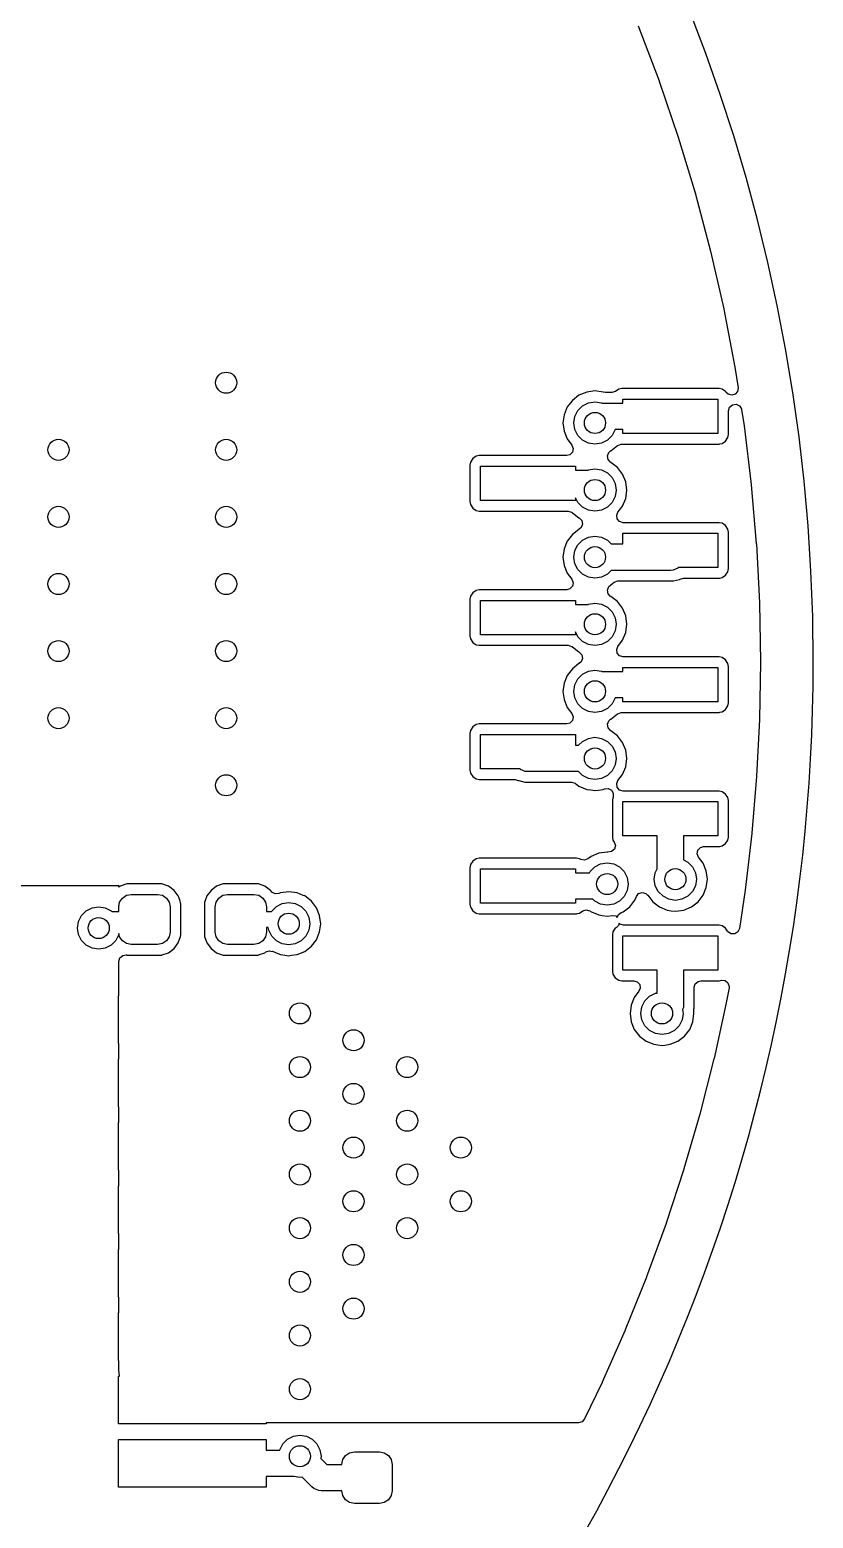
# Model space of a CAD drawing. Extents: x 116 to 183, y -128 to -37.6.
# Drawn here: x 168.11 to 182.95, y -87.28 to -59.11 of the extents above; entities that cross this region are included whole.
import ezdxf

# ---------------------------------------------------------------- set-up
doc = ezdxf.new("R2010")
doc.units = 0
doc.layers.add('BLACK', color=7, linetype='CONTINUOUS')

msp = doc.modelspace()

# ---------------------------------------------------------------- linework, layer by layer
at = {"layer": 'BLACK', "linetype": 'CONTINUOUS'}
for p, q in [((179.635373, -59.029022), (180.031692, -60.074028)), ((180.031692, -60.074028), (180.033141, -60.078056)), ((180.033141, -60.078056), (180.393167, -61.136159)), ((180.393167, -61.136159), (180.394475, -61.140235)), ((180.394475, -61.140235), (180.717743, -62.210058)), ((180.717743, -62.210058), (180.718911, -62.214176)), ((180.718911, -62.214176), (181.00508, -63.294597)), ((181.00508, -63.294597), (181.006104, -63.298753)), ((181.006104, -63.298753), (181.254802, -64.388374)), ((181.254802, -64.388374), (181.255682, -64.392563)), ((181.255682, -64.392563), (181.466619, -65.490093)), ((181.466619, -65.490093), (181.467355, -65.494311)), ((181.467355, -65.494311), (181.527909, -65.880952)), ((179.267769, -65.907132), (179.20421, -65.949602)), ((179.26777, -65.907131), (179.267769, -65.907132)), ((179.326247, -65.8955), (179.26777, -65.907131)), ((179.326252, -65.8955), (179.326247, -65.8955)), ((181.165748, -65.8955), (179.326252, -65.8955)), ((181.165752, -65.8955), (181.165748, -65.8955)), ((181.224229, -65.907131), (181.165752, -65.8955)), ((181.22423, -65.907132), (181.224229, -65.907131)), ((181.28779, -65.949602), (181.22423, -65.907132)), ((181.527909, -65.880952), (181.518834, -65.950229)), ((178.387718, -66.119718), (178.291463, -66.24516)), ((178.51316, -66.023463), (178.387718, -66.119718)), ((178.659237, -65.962956), (178.51316, -66.023463)), ((178.580886, -66.224393), (178.692393, -66.167577)), ((178.659239, -65.962955), (178.659237, -65.962956)), ((178.815999, -65.942318), (178.659239, -65.962955)), ((178.692393, -66.167577), (178.816, -66.148)), ((178.816001, -65.942318), (178.815999, -65.942318)), ((178.816, -66.148), (178.939607, -66.167577)), ((178.97276, -65.962955), (178.816001, -65.942318)), ((178.939607, -66.167577), (178.946325, -66.171)), ((178.946325, -66.171), (179.346, -66.171)), ((178.980613, -65.96506), (178.97276, -65.962955)), ((178.981001, -65.963609), (178.980613, -65.96506)), ((179.015639, -65.9705), (178.981001, -65.963609)), ((179.135319, -65.9705), (179.015639, -65.9705)), ((179.137533, -65.97048), (179.135319, -65.9705)), ((179.20421, -65.949602), (179.137533, -65.97048)), ((179.346, -66.171), (179.346, -66.096)), ((179.346, -66.096), (181.146, -66.096)), ((181.146, -66.096), (181.146, -66.746)), ((181.290552, -65.951448), (181.28779, -65.949602)), ((181.298678, -65.963609), (181.290552, -65.951448)), ((181.3023, -65.96903), (181.298678, -65.963609)), ((181.339677, -66.005287), (181.3023, -65.96903)), ((181.406959, -66.024128), (181.339677, -66.005287)), ((181.366185, -66.248753), (181.418989, -66.202998)), ((181.473746, -66.003604), (181.406959, -66.024128)), ((181.418989, -66.202998), (181.488147, -66.193054)), ((181.518834, -65.950229), (181.473746, -66.003604)), ((181.488147, -66.193054), (181.551703, -66.222079)), ((178.230955, -66.391239), (178.210318, -66.547998)), ((178.230956, -66.391237), (178.230955, -66.391239)), ((178.291463, -66.24516), (178.230956, -66.391237)), ((178.416, -66.548), (178.435577, -66.424393)), ((178.435577, -66.424393), (178.492393, -66.312886)), ((178.492393, -66.312886), (178.580886, -66.224393)), ((181.3465, -66.315792), (181.366185, -66.248753)), ((181.3465, -66.76575), (181.3465, -66.315792)), ((181.551703, -66.222079), (181.589477, -66.280857)), ((181.589477, -66.280857), (181.593007, -66.296606)), ((181.593007, -66.296606), (181.64029, -66.598515)), ((178.210318, -66.547998), (178.210318, -66.548001)), ((178.210318, -66.548001), (178.230955, -66.70476)), ((178.230955, -66.70476), (178.230956, -66.704762)), ((178.230956, -66.704762), (178.291464, -66.850842)), ((178.435577, -66.671607), (178.416, -66.548)), ((178.492393, -66.783114), (178.435577, -66.671607)), ((179.196423, -66.671607), (179.139607, -66.783114)), ((179.196519, -66.671), (179.196423, -66.671607)), ((179.346, -66.671), (179.196519, -66.671)), ((179.346, -66.746), (179.346, -66.671)), ((181.146, -66.746), (179.346, -66.746)), ((181.334868, -66.824229), (181.346499, -66.765752)), ((181.346499, -66.765752), (181.3465, -66.76575)), ((181.64029, -66.598515), (181.640879, -66.602755)), ((181.640879, -66.602755), (181.775597, -67.712262)), ((178.291464, -66.850842), (178.379839, -66.966014)), ((178.379839, -66.966014), (178.405033, -67.031183)), ((178.405033, -67.031183), (178.390995, -67.099628)), ((178.580886, -66.871607), (178.492393, -66.783114)), ((178.692393, -66.928423), (178.580886, -66.871607)), ((178.816, -66.948), (178.692393, -66.928423)), ((178.939607, -66.928423), (178.816, -66.948)), ((179.051114, -66.871607), (178.939607, -66.928423)), ((179.139607, -66.783114), (179.051114, -66.871607)), ((179.118841, -67.072536), (179.244282, -66.976282)), ((179.244281, -66.976282), (179.249701, -66.972124)), ((179.244282, -66.976282), (179.244281, -66.976282)), ((179.249701, -66.972124), (179.31487, -66.94693)), ((179.31487, -66.94693), (179.325187, -66.9465)), ((179.325187, -66.9465), (181.16575, -66.9465)), ((181.16575, -66.9465), (181.165751, -66.946499)), ((181.165751, -66.946499), (181.180568, -66.943552)), ((181.180568, -66.943552), (181.224229, -66.934868)), ((181.224229, -66.934868), (181.224229, -66.934867)), ((181.224229, -66.934867), (181.224231, -66.934867)), ((181.224231, -66.934867), (181.290552, -66.890552)), ((181.290552, -66.890552), (181.334867, -66.824231)), ((181.334867, -66.824231), (181.334867, -66.824229)), ((181.334867, -66.824229), (181.334868, -66.824229)), ((176.457131, -67.28777), (176.4455, -67.346247)), ((176.457132, -67.287769), (176.457131, -67.28777)), ((176.501447, -67.221447), (176.457132, -67.287769)), ((176.567769, -67.177132), (176.501447, -67.221447)), ((176.56777, -67.177131), (176.567769, -67.177132)), ((176.626247, -67.1655), (176.56777, -67.177131)), ((178.281463, -67.1655), (176.626247, -67.1655)), ((178.342181, -67.149617), (178.281463, -67.1655)), ((178.390995, -67.099628), (178.342181, -67.149617)), ((179.052072, -67.171218), (179.078037, -67.106352)), ((179.065298, -67.239825), (179.052072, -67.171218)), ((179.113515, -67.29039), (179.065298, -67.239825)), ((179.078037, -67.106352), (179.113515, -67.07561)), ((179.113515, -67.07561), (179.118834, -67.072538)), ((179.118834, -67.293461), (179.113515, -67.29039)), ((179.118834, -67.072538), (179.118841, -67.072536)), ((179.118841, -67.293464), (179.118834, -67.293461)), ((179.244282, -67.389718), (179.118841, -67.293464)), ((176.4455, -67.346247), (176.4455, -68.035752)), ((176.646, -68.016), (176.646, -67.366)), ((176.646, -67.366), (178.446, -67.366)), ((178.446, -67.366), (178.446, -67.441)), ((178.446, -67.441), (178.685675, -67.441)), ((178.685675, -67.441), (178.692393, -67.437577)), ((178.692393, -67.437577), (178.816, -67.418)), ((178.816, -67.418), (178.939607, -67.437577)), ((178.939607, -67.437577), (179.051114, -67.494393)), ((179.051114, -67.494393), (179.139607, -67.582886)), ((179.139607, -67.582886), (179.196423, -67.694393)), ((179.340536, -67.515159), (179.244282, -67.389718)), ((179.401044, -67.661238), (179.340536, -67.515159)), ((179.196423, -67.694393), (179.216, -67.818)), ((179.216, -67.818), (179.196423, -67.941607)), ((179.421682, -67.818), (179.401044, -67.661238)), ((179.401044, -67.974762), (179.421682, -67.818)), ((181.775597, -67.712262), (181.776039, -67.716519)), ((181.776039, -67.716519), (181.872378, -68.829966)), ((176.4455, -68.035752), (176.457131, -68.094229)), ((176.457131, -68.094229), (176.457132, -68.09423)), ((176.457132, -68.09423), (176.501447, -68.160552)), ((176.501447, -68.160552), (176.567769, -68.204867)), ((178.446, -68.016), (176.646, -68.016)), ((178.492393, -68.053114), (178.446, -67.962063)), ((178.446, -67.962063), (178.446, -68.016)), ((178.580886, -68.141607), (178.492393, -68.053114)), ((178.692393, -68.198423), (178.580886, -68.141607)), ((179.051114, -68.141607), (178.939607, -68.198423)), ((179.139607, -68.053114), (179.051114, -68.141607)), ((179.196423, -67.941607), (179.139607, -68.053114)), ((179.280204, -68.199466), (179.340536, -68.120841)), ((179.340536, -68.120841), (179.401044, -67.974762)), ((176.567769, -68.204867), (176.56777, -68.204868)), ((176.56777, -68.204868), (176.626247, -68.216499)), ((176.626247, -68.216499), (176.62625, -68.2165)), ((176.62625, -68.2165), (176.626252, -68.2165)), ((176.626252, -68.2165), (178.306814, -68.2165)), ((178.306814, -68.2165), (178.373853, -68.236185)), ((178.373853, -68.236185), (178.382301, -68.242124)), ((178.382301, -68.242124), (178.387715, -68.246278)), ((178.387715, -68.246278), (178.387718, -68.246282)), ((178.387718, -68.246282), (178.513159, -68.342536)), ((178.513159, -68.342536), (178.513166, -68.342541)), ((178.513166, -68.342541), (178.518487, -68.345613)), ((178.518487, -68.345613), (178.566703, -68.396179)), ((178.566703, -68.396179), (178.579927, -68.464786)), ((178.816, -68.218), (178.692393, -68.198423)), ((178.939607, -68.198423), (178.816, -68.218)), ((179.227799, -68.293853), (179.252161, -68.236014)), ((179.237743, -68.363011), (179.227799, -68.293853)), ((179.283498, -68.415815), (179.237743, -68.363011)), ((179.252161, -68.236014), (179.280204, -68.199466)), ((179.350537, -68.4355), (179.283498, -68.415815)), ((181.165748, -68.4355), (179.350537, -68.4355)), ((181.165752, -68.4355), (181.165748, -68.4355)), ((181.224229, -68.447131), (181.165752, -68.4355)), ((181.22423, -68.447132), (181.224229, -68.447131)), ((181.290552, -68.491447), (181.22423, -68.447132)), ((178.387718, -68.659718), (178.291463, -68.78516)), ((178.513166, -68.563458), (178.387718, -68.659718)), ((178.518487, -68.560387), (178.513166, -68.563458)), ((178.553959, -68.529651), (178.518487, -68.560387)), ((178.579927, -68.464786), (178.553959, -68.529651)), ((178.580886, -68.764393), (178.692393, -68.707577)), ((178.692393, -68.707577), (178.816, -68.688)), ((178.816, -68.688), (178.939607, -68.707577)), ((178.939607, -68.707577), (179.051114, -68.764393)), ((179.346, -68.838), (179.346, -68.636)), ((179.346, -68.636), (181.146, -68.636)), ((181.146, -68.636), (181.146, -69.286)), ((181.334867, -68.557769), (181.290552, -68.491447)), ((181.334868, -68.55777), (181.334867, -68.557769)), ((181.346499, -68.616247), (181.334868, -68.55777)), ((181.3465, -68.616249), (181.346499, -68.616247)), ((181.3465, -69.30575), (181.3465, -68.616249)), ((178.230955, -68.931239), (178.210318, -69.087998)), ((178.230956, -68.931237), (178.230955, -68.931239)), ((178.291463, -68.78516), (178.230956, -68.931237)), ((178.416, -69.088), (178.435577, -68.964393)), ((178.435577, -68.964393), (178.492393, -68.852886)), ((178.492393, -68.852886), (178.580886, -68.764393)), ((179.051114, -68.764393), (179.124721, -68.838)), ((179.124721, -68.838), (179.346, -68.838)), ((181.872378, -68.829966), (181.872674, -68.834237)), ((181.872674, -68.834237), (181.930525, -69.950393)), ((178.210318, -69.087998), (178.210318, -69.088001)), ((178.210318, -69.088001), (178.230955, -69.24476)), ((178.230955, -69.24476), (178.230956, -69.244762)), ((178.230956, -69.244762), (178.291464, -69.390842)), ((178.435577, -69.211607), (178.416, -69.088)), ((178.492393, -69.323114), (178.435577, -69.211607)), ((180.384893, -69.295867), (180.294773, -69.333196)), ((180.39476, -69.286), (180.384893, -69.295867)), ((181.146, -69.286), (180.39476, -69.286)), ((181.334868, -69.364229), (181.346499, -69.305752)), ((181.346499, -69.305752), (181.3465, -69.30575)), ((178.291464, -69.390842), (178.379839, -69.506014)), ((178.379839, -69.506014), (178.405033, -69.571183)), ((178.405033, -69.571183), (178.390995, -69.639628)), ((178.580886, -69.411607), (178.492393, -69.323114)), ((178.692393, -69.468423), (178.580886, -69.411607)), ((178.816, -69.488), (178.692393, -69.468423)), ((178.939607, -69.468423), (178.816, -69.488)), ((179.051114, -69.411607), (178.939607, -69.468423)), ((179.124721, -69.338), (179.051114, -69.411607)), ((179.118841, -69.612536), (179.181933, -69.564123)), ((180.246, -69.338), (179.124721, -69.338)), ((179.181933, -69.564123), (179.247102, -69.53893)), ((179.247102, -69.53893), (179.257419, -69.5385)), ((179.257419, -69.5385), (180.305306, -69.5385)), ((180.294773, -69.333196), (180.246, -69.338)), ((180.305306, -69.5385), (180.305309, -69.5385)), ((180.305309, -69.5385), (180.419886, -69.507799)), ((180.419886, -69.507799), (180.428001, -69.503114)), ((180.428001, -69.503114), (180.490002, -69.4865)), ((180.490002, -69.4865), (181.16575, -69.4865)), ((181.16575, -69.4865), (181.165751, -69.486499)), ((181.165751, -69.486499), (181.180568, -69.483552)), ((181.180568, -69.483552), (181.224229, -69.474868)), ((181.224229, -69.474868), (181.224229, -69.474867)), ((181.224229, -69.474867), (181.224231, -69.474867)), ((181.224231, -69.474867), (181.290552, -69.430552)), ((181.290552, -69.430552), (181.334867, -69.364231)), ((181.334867, -69.364231), (181.334867, -69.364229)), ((181.334867, -69.364229), (181.334868, -69.364229)), ((176.457131, -69.82777), (176.4455, -69.886247)), ((176.457132, -69.827769), (176.457131, -69.82777)), ((176.501447, -69.761447), (176.457132, -69.827769)), ((176.567769, -69.717132), (176.501447, -69.761447)), ((176.56777, -69.717131), (176.567769, -69.717132)), ((176.626247, -69.7055), (176.56777, -69.717131)), ((178.281463, -69.7055), (176.626247, -69.7055)), ((178.342181, -69.689617), (178.281463, -69.7055)), ((178.390995, -69.639628), (178.342181, -69.689617)), ((179.052072, -69.711218), (179.078037, -69.646352)), ((179.065298, -69.779825), (179.052072, -69.711218)), ((179.113515, -69.83039), (179.065298, -69.779825)), ((179.078037, -69.646352), (179.113515, -69.61561)), ((179.113515, -69.61561), (179.11883, -69.61254)), ((179.118834, -69.833461), (179.113515, -69.83039)), ((179.11883, -69.61254), (179.118841, -69.612536)), ((179.118841, -69.833464), (179.118834, -69.833461)), ((179.244282, -69.929718), (179.118841, -69.833464)), ((176.4455, -69.886247), (176.4455, -70.575752)), ((176.646, -70.556), (176.646, -69.906)), ((176.646, -69.906), (178.446, -69.906)), ((178.446, -69.906), (178.446, -69.981)), ((178.446, -69.981), (178.685675, -69.981)), ((178.685675, -69.981), (178.692393, -69.977577)), ((178.692393, -69.977577), (178.816, -69.958)), ((178.816, -69.958), (178.939607, -69.977577)), ((178.939607, -69.977577), (179.051114, -70.034393)), ((179.051114, -70.034393), (179.139607, -70.122886)), ((179.139607, -70.122886), (179.196423, -70.234393)), ((179.340536, -70.055159), (179.244282, -69.929718)), ((179.401044, -70.201238), (179.340536, -70.055159)), ((181.930525, -69.950393), (181.930673, -69.954671)), ((181.930673, -69.954671), (181.949965, -71.072201)), ((179.196423, -70.234393), (179.216, -70.358)), ((179.216, -70.358), (179.196423, -70.481607)), ((179.421682, -70.358), (179.401044, -70.201238)), ((179.401044, -70.514762), (179.421682, -70.358)), ((176.4455, -70.575752), (176.457131, -70.634229)), ((176.457131, -70.634229), (176.457132, -70.63423)), ((176.457132, -70.63423), (176.501447, -70.700552)), ((176.501447, -70.700552), (176.567769, -70.744867)), ((178.446, -70.556), (176.646, -70.556)), ((178.492393, -70.593114), (178.446, -70.502063)), ((178.446, -70.502063), (178.446, -70.556)), ((178.580886, -70.681607), (178.492393, -70.593114)), ((178.692393, -70.738423), (178.580886, -70.681607)), ((179.051114, -70.681607), (178.939607, -70.738423)), ((179.139607, -70.593114), (179.051114, -70.681607)), ((179.196423, -70.481607), (179.139607, -70.593114)), ((179.252161, -70.776014), (179.340535, -70.660842)), ((179.340534, -70.660842), (179.340536, -70.660841)), ((179.340535, -70.660842), (179.340534, -70.660842)), ((179.340536, -70.660841), (179.401044, -70.514762)), ((176.567769, -70.744867), (176.56777, -70.744868)), ((176.56777, -70.744868), (176.626247, -70.756499)), ((176.626247, -70.756499), (176.62625, -70.7565)), ((176.62625, -70.7565), (176.626252, -70.7565)), ((176.626252, -70.7565), (178.306814, -70.7565)), ((178.306814, -70.7565), (178.373853, -70.776185)), ((178.373853, -70.776185), (178.382301, -70.782124)), ((178.382301, -70.782124), (178.387715, -70.786278)), ((178.387715, -70.786278), (178.387718, -70.786282)), ((178.387718, -70.786282), (178.513159, -70.882536)), ((178.513159, -70.882536), (178.513166, -70.882541)), ((178.513166, -70.882541), (178.518487, -70.885613)), ((178.518487, -70.885613), (178.566703, -70.936179)), ((178.566703, -70.936179), (178.579927, -71.004786)), ((178.816, -70.758), (178.692393, -70.738423)), ((178.939607, -70.738423), (178.816, -70.758)), ((179.227799, -70.833853), (179.252161, -70.776014)), ((179.237743, -70.903011), (179.227799, -70.833853)), ((179.283498, -70.955815), (179.237743, -70.903011)), ((179.350537, -70.9755), (179.283498, -70.955815)), ((181.165748, -70.9755), (179.350537, -70.9755)), ((181.165752, -70.9755), (181.165748, -70.9755)), ((181.224229, -70.987131), (181.165752, -70.9755)), ((181.22423, -70.987132), (181.224229, -70.987131)), ((181.290552, -71.031447), (181.22423, -70.987132)), ((178.387718, -71.199718), (178.291463, -71.32516)), ((178.513166, -71.103458), (178.387718, -71.199718)), ((178.518487, -71.100387), (178.513166, -71.103458)), ((178.553959, -71.069651), (178.518487, -71.100387)), ((178.579927, -71.004786), (178.553959, -71.069651)), ((178.580886, -71.304393), (178.692393, -71.247577)), ((178.692393, -71.247577), (178.816, -71.228)), ((178.816, -71.228), (178.939607, -71.247577)), ((178.939607, -71.247577), (178.946325, -71.251)), ((178.946325, -71.251), (179.346, -71.251)), ((179.346, -71.251), (179.346, -71.176)), ((179.346, -71.176), (181.146, -71.176)), ((181.146, -71.176), (181.146, -71.826)), ((181.334867, -71.097769), (181.290552, -71.031447)), ((181.334868, -71.09777), (181.334867, -71.097769)), ((181.346499, -71.156247), (181.334868, -71.09777)), ((181.3465, -71.156249), (181.346499, -71.156247)), ((181.3465, -71.84575), (181.3465, -71.156249)), ((181.949966, -71.076405), (181.932018, -72.154289)), ((181.949965, -71.072201), (181.949966, -71.076405)), ((178.230955, -71.471239), (178.210318, -71.627998)), ((178.230956, -71.471237), (178.230955, -71.471239)), ((178.291463, -71.32516), (178.230956, -71.471237)), ((178.416, -71.628), (178.435577, -71.504393)), ((178.435577, -71.504393), (178.492393, -71.392886)), ((178.492393, -71.392886), (178.580886, -71.304393)), ((178.210318, -71.627998), (178.210318, -71.628001)), ((178.210318, -71.628001), (178.230955, -71.78476)), ((178.230955, -71.78476), (178.230956, -71.784762)), ((178.230956, -71.784762), (178.291464, -71.930842)), ((178.435577, -71.751607), (178.416, -71.628)), ((178.492393, -71.863114), (178.435577, -71.751607)), ((179.196423, -71.751607), (179.139607, -71.863114)), ((179.196519, -71.751), (179.196423, -71.751607)), ((179.346, -71.751), (179.196519, -71.751)), ((179.346, -71.826), (179.346, -71.751)), ((181.146, -71.826), (179.346, -71.826)), ((178.291464, -71.930842), (178.379839, -72.046014)), ((178.379839, -72.046014), (178.405033, -72.111183)), ((178.405033, -72.111183), (178.390995, -72.179628)), ((178.580886, -71.951607), (178.492393, -71.863114)), ((178.692393, -72.008423), (178.580886, -71.951607)), ((178.816, -72.028), (178.692393, -72.008423)), ((178.939607, -72.008423), (178.816, -72.028)), ((179.051114, -71.951607), (178.939607, -72.008423)), ((179.139607, -71.863114), (179.051114, -71.951607)), ((179.118841, -72.152536), (179.244282, -72.056282)), ((179.244281, -72.056282), (179.249701, -72.052124)), ((179.244282, -72.056282), (179.244281, -72.056282)), ((179.249701, -72.052124), (179.31487, -72.02693)), ((179.31487, -72.02693), (179.325187, -72.0265)), ((179.325187, -72.0265), (181.16575, -72.0265)), ((181.16575, -72.0265), (181.165751, -72.026499)), ((181.165751, -72.026499), (181.180568, -72.023552)), ((181.180568, -72.023552), (181.224229, -72.014868)), ((181.224229, -72.014868), (181.224229, -72.014867)), ((181.224229, -72.014867), (181.224231, -72.014867)), ((181.224231, -72.014867), (181.290552, -71.970552)), ((181.290552, -71.970552), (181.334867, -71.904231)), ((181.334867, -71.904231), (181.334867, -71.904229)), ((181.334867, -71.904229), (181.334868, -71.904229)), ((181.334868, -71.904229), (181.346499, -71.845752)), ((181.346499, -71.845752), (181.3465, -71.84575)), ((176.457131, -72.36777), (176.4455, -72.426247)), ((176.457132, -72.367769), (176.457131, -72.36777)), ((176.501447, -72.301447), (176.457132, -72.367769)), ((176.567769, -72.257132), (176.501447, -72.301447)), ((176.56777, -72.257131), (176.567769, -72.257132)), ((176.626247, -72.2455), (176.56777, -72.257131)), ((178.281463, -72.2455), (176.626247, -72.2455)), ((178.342181, -72.229617), (178.281463, -72.2455)), ((178.390995, -72.179628), (178.342181, -72.229617)), ((179.052072, -72.251218), (179.078037, -72.186352)), ((179.065298, -72.319825), (179.052072, -72.251218)), ((179.113515, -72.37039), (179.065298, -72.319825)), ((179.078037, -72.186352), (179.113515, -72.15561)), ((179.113515, -72.15561), (179.118834, -72.152538)), ((179.118834, -72.373461), (179.113515, -72.37039)), ((179.118834, -72.152538), (179.118841, -72.152536)), ((179.118841, -72.373464), (179.118834, -72.373461)), ((179.244282, -72.469718), (179.118841, -72.373464)), ((181.93188, -72.158416), (181.878055, -73.235092)), ((181.932018, -72.154289), (181.93188, -72.158416)), ((176.4455, -72.426247), (176.4455, -73.115752)), ((176.646, -73.096), (176.646, -72.446)), ((176.646, -72.446), (178.446, -72.446)), ((178.446, -72.446), (178.446, -72.648)), ((178.446, -72.648), (178.507279, -72.648)), ((178.507279, -72.648), (178.580886, -72.574393)), ((178.580886, -72.574393), (178.692393, -72.517577)), ((178.692393, -72.517577), (178.816, -72.498)), ((178.816, -72.498), (178.939607, -72.517577)), ((178.939607, -72.517577), (179.051114, -72.574393)), ((179.051114, -72.574393), (179.139607, -72.662886)), ((179.139607, -72.662886), (179.196423, -72.774393)), ((179.340536, -72.595159), (179.244282, -72.469718)), ((179.401044, -72.741238), (179.340536, -72.595159)), ((179.196423, -72.774393), (179.216, -72.898)), ((179.216, -72.898), (179.196423, -73.021607)), ((179.421682, -72.898), (179.401044, -72.741238)), ((179.401044, -73.054762), (179.421682, -72.898)), ((176.4455, -73.115752), (176.457131, -73.174229)), ((176.457131, -73.174229), (176.457132, -73.17423)), ((176.457132, -73.17423), (176.501447, -73.240552)), ((176.501447, -73.240552), (176.567769, -73.284867)), ((177.39724, -73.096), (176.646, -73.096)), ((177.407107, -73.105867), (177.39724, -73.096)), ((177.497227, -73.143196), (177.407107, -73.105867)), ((177.546, -73.148), (177.497227, -73.143196)), ((178.507279, -73.148), (177.546, -73.148)), ((178.580886, -73.221607), (178.507279, -73.148)), ((178.692393, -73.278423), (178.580886, -73.221607)), ((179.051114, -73.221607), (178.939607, -73.278423)), ((179.139607, -73.133114), (179.051114, -73.221607)), ((179.196423, -73.021607), (179.139607, -73.133114)), ((179.252161, -73.316014), (179.340535, -73.200842)), ((179.340534, -73.200842), (179.340536, -73.200841)), ((179.340535, -73.200842), (179.340534, -73.200842)), ((179.340536, -73.200841), (179.401044, -73.054762)), ((181.877781, -73.239212), (181.788133, -74.313569)), ((181.878055, -73.235092), (181.877781, -73.239212)), ((176.567769, -73.284867), (176.56777, -73.284868)), ((176.56777, -73.284868), (176.626247, -73.296499)), ((176.626247, -73.296499), (176.62625, -73.2965)), ((176.62625, -73.2965), (176.626252, -73.2965)), ((176.626252, -73.2965), (177.301998, -73.2965)), ((177.301998, -73.2965), (177.363999, -73.313114)), ((177.363999, -73.313114), (177.372114, -73.317799)), ((177.372114, -73.317799), (177.486691, -73.3485)), ((177.486691, -73.3485), (178.374581, -73.3485)), ((178.374581, -73.3485), (178.44162, -73.368185)), ((178.44162, -73.368185), (178.450067, -73.374124)), ((178.450067, -73.374124), (178.513157, -73.422535)), ((178.513157, -73.422535), (178.513158, -73.422535)), ((178.513158, -73.422535), (178.513159, -73.422536)), ((178.513159, -73.422536), (178.659238, -73.483044)), ((178.659238, -73.483044), (178.737619, -73.493363)), ((178.816, -73.298), (178.692393, -73.278423)), ((178.737619, -73.493363), (178.815999, -73.503682)), ((178.815999, -73.503682), (178.816, -73.503682)), ((178.939607, -73.278423), (178.816, -73.298)), ((178.816, -73.503682), (178.816001, -73.503682)), ((178.816001, -73.503682), (178.875756, -73.495815)), ((178.875756, -73.495815), (178.972762, -73.483044)), ((178.972762, -73.483044), (178.996106, -73.473374)), ((178.996106, -73.473374), (179.06557, -73.465905)), ((179.06557, -73.465905), (179.12805, -73.497178)), ((179.12805, -73.497178), (179.163704, -73.557265)), ((179.227799, -73.373853), (179.252161, -73.316014)), ((179.237743, -73.443011), (179.227799, -73.373853)), ((179.283498, -73.495815), (179.237743, -73.443011)), ((179.350537, -73.5155), (179.283498, -73.495815)), ((181.165748, -73.5155), (179.350537, -73.5155)), ((181.165752, -73.5155), (181.165748, -73.5155)), ((181.224229, -73.527131), (181.165752, -73.5155)), ((181.22423, -73.527132), (181.224229, -73.527131)), ((181.290552, -73.571447), (181.22423, -73.527132)), ((179.157133, -73.637765), (179.1455, -73.696247)), ((179.1455, -73.696247), (179.1455, -74.385752)), ((179.15812, -73.635382), (179.157133, -73.637765)), ((179.161213, -73.627091), (179.15812, -73.635382)), ((179.163704, -73.557265), (179.161213, -73.627091)), ((179.346, -74.366), (179.346, -73.716)), ((179.346, -73.716), (181.146, -73.716)), ((181.146, -73.716), (181.146, -74.366)), ((181.334867, -73.637769), (181.290552, -73.571447)), ((181.334868, -73.63777), (181.334867, -73.637769)), ((181.346499, -73.696247), (181.334868, -73.63777)), ((181.3465, -73.696249), (181.346499, -73.696247)), ((181.3465, -74.38575), (181.3465, -73.696249)), ((179.996, -74.366), (179.346, -74.366)), ((179.996, -74.988909), (179.996, -74.366)), ((181.146, -74.366), (180.496, -74.366)), ((180.496, -74.366), (180.496, -74.820082)), ((181.787721, -74.317678), (181.662354, -75.388441)), ((181.788133, -74.313569), (181.787721, -74.317678)), ((179.18366, -74.614409), (179.131681, -74.661099)), ((179.1455, -74.385752), (179.157131, -74.444229)), ((179.157131, -74.444229), (179.181268, -74.480352)), ((179.181268, -74.480352), (179.202145, -74.547029)), ((179.202145, -74.547029), (179.18366, -74.614409)), ((180.750967, -74.700817), (180.765005, -74.632372)), ((180.765005, -74.632372), (180.813819, -74.582383)), ((180.813819, -74.582383), (180.874537, -74.5665)), ((180.874537, -74.5665), (181.16575, -74.5665)), ((181.16575, -74.5665), (181.165751, -74.566499)), ((181.165751, -74.566499), (181.180568, -74.563552)), ((181.180568, -74.563552), (181.224229, -74.554868)), ((181.224229, -74.554868), (181.224229, -74.554867)), ((181.224229, -74.554867), (181.224231, -74.554867)), ((181.224231, -74.554867), (181.290552, -74.510552)), ((181.290552, -74.510552), (181.334867, -74.444231)), ((181.334867, -74.444231), (181.334867, -74.444229)), ((181.334867, -74.444229), (181.334868, -74.444229)), ((181.334868, -74.444229), (181.346499, -74.385752)), ((181.346499, -74.385752), (181.3465, -74.38575)), ((176.457131, -74.90777), (176.4455, -74.966247)), ((176.457132, -74.907769), (176.457131, -74.90777)), ((176.501447, -74.841447), (176.457132, -74.907769)), ((176.567769, -74.797132), (176.501447, -74.841447)), ((176.56777, -74.797131), (176.567769, -74.797132)), ((176.626247, -74.7855), (176.56777, -74.797131)), ((176.626252, -74.7855), (176.626247, -74.7855)), ((178.465748, -74.7855), (176.626252, -74.7855)), ((178.465752, -74.7855), (178.465748, -74.7855)), ((178.524229, -74.797131), (178.465752, -74.7855)), ((178.52423, -74.797132), (178.524229, -74.797131)), ((178.536436, -74.805288), (178.52423, -74.797132)), ((178.547198, -74.811717), (178.536436, -74.805288)), ((178.615643, -74.825756), (178.547198, -74.811717)), ((178.680812, -74.800563), (178.615643, -74.825756)), ((178.744827, -74.751443), (178.680812, -74.800563)), ((178.890906, -74.690935), (178.744827, -74.751443)), ((178.812555, -74.952372), (178.924062, -74.895556)), ((178.890908, -74.690934), (178.890906, -74.690935)), ((179.047668, -74.670297), (178.890908, -74.690934)), ((178.924062, -74.895556), (179.047669, -74.875979)), ((179.047669, -74.670297), (179.047668, -74.670297)), ((179.061979, -74.672181), (179.047669, -74.670297)), ((179.047669, -74.875979), (179.171276, -74.895556)), ((179.062711, -74.672275), (179.061979, -74.672181)), ((179.131681, -74.661099), (179.062711, -74.672275)), ((179.171276, -74.895556), (179.282783, -74.952372)), ((180.496, -74.820082), (180.575114, -74.860393)), ((180.575114, -74.860393), (180.663607, -74.948886)), ((180.776161, -74.765986), (180.750967, -74.700817)), ((180.864535, -74.881157), (180.776161, -74.765986)), ((180.864535, -74.881158), (180.864535, -74.881157)), ((180.864536, -74.881159), (180.864535, -74.881158)), ((180.925044, -75.027238), (180.864536, -74.881159)), ((176.4455, -74.966247), (176.4455, -75.655752)), ((176.646, -75.636), (176.646, -74.986)), ((176.646, -74.986), (178.446, -74.986)), ((178.446, -74.986), (178.446, -75.061)), ((178.446, -75.061), (178.713803, -75.061)), ((178.713803, -75.061), (178.724062, -75.040865)), ((178.724062, -75.040865), (178.812555, -74.952372)), ((179.282783, -74.952372), (179.371276, -75.040865)), ((179.371276, -75.040865), (179.428092, -75.152372)), ((179.428092, -75.152372), (179.447669, -75.275979)), ((179.94, -75.184), (179.959577, -75.060393)), ((179.959577, -75.307607), (179.94, -75.184)), ((179.959577, -75.060393), (179.996, -74.988909)), ((180.663607, -74.948886), (180.720423, -75.060393)), ((180.720423, -75.060393), (180.74, -75.184)), ((180.74, -75.184), (180.720423, -75.307607)), ((180.925044, -75.027239), (180.925044, -75.027238)), ((180.940972, -75.148227), (180.925044, -75.027239)), ((180.925044, -75.340762), (180.945682, -75.184)), ((180.945682, -75.184), (180.940972, -75.148227)), ((168.798997, -75.311), (165.598093, -75.311)), ((168.799, -75.311), (168.798997, -75.311)), ((169.799, -75.311), (168.799, -75.311)), ((169.799, -75.337196), (169.799, -75.311)), ((169.826523, -75.316884), (169.799, -75.337196)), ((169.95115, -75.273274), (169.826523, -75.316884)), ((169.865562, -75.540562), (169.942613, -75.489079)), ((169.942613, -75.489079), (170.0335, -75.471)), ((169.98074, -75.2705), (169.95115, -75.273274)), ((169.980744, -75.2705), (169.98074, -75.2705)), ((170.586256, -75.2705), (169.980744, -75.2705)), ((170.0335, -75.471), (170.5335, -75.471)), ((170.5335, -75.471), (170.624387, -75.489079)), ((170.58626, -75.2705), (170.586256, -75.2705)), ((170.615849, -75.273274), (170.58626, -75.2705)), ((170.740476, -75.316884), (170.615848, -75.273274)), ((170.615848, -75.273274), (170.615849, -75.273274)), ((170.624387, -75.489079), (170.701438, -75.540562)), ((170.84671, -75.395288), (170.740476, -75.316884)), ((170.846711, -75.395289), (170.84671, -75.395288)), ((170.925055, -75.501443), (170.846711, -75.395289)), ((170.925116, -75.501525), (170.925055, -75.501443)), ((170.932965, -75.523956), (170.925116, -75.501525)), ((171.466884, -75.501523), (171.423274, -75.62615)), ((171.545288, -75.395289), (171.466884, -75.501523)), ((171.545289, -75.395288), (171.545288, -75.395289)), ((171.651523, -75.316884), (171.545289, -75.395288)), ((171.77615, -75.273274), (171.651523, -75.316884)), ((171.690562, -75.540562), (171.767613, -75.489079)), ((171.767613, -75.489079), (171.8585, -75.471)), ((171.80574, -75.2705), (171.77615, -75.273274)), ((171.805744, -75.2705), (171.80574, -75.2705)), ((172.411256, -75.2705), (171.805744, -75.2705)), ((171.8585, -75.471), (172.3585, -75.471)), ((172.3585, -75.471), (172.449387, -75.489079)), ((172.41126, -75.2705), (172.411256, -75.2705)), ((172.440849, -75.273274), (172.41126, -75.2705)), ((172.565476, -75.316884), (172.440848, -75.273274)), ((172.440848, -75.273274), (172.440849, -75.273274)), ((172.449387, -75.489079), (172.526438, -75.540562)), ((172.67171, -75.395288), (172.565476, -75.316884)), ((172.684015, -75.411961), (172.67171, -75.395288)), ((172.699289, -75.429082), (172.684015, -75.411961)), ((172.761767, -75.460358), (172.699289, -75.429082)), ((172.831237, -75.452891), (172.761767, -75.460358)), ((172.860101, -75.440935), (172.831237, -75.452891)), ((172.860103, -75.440934), (172.860101, -75.440935)), ((173.016863, -75.420297), (172.860103, -75.440934)), ((173.016865, -75.420297), (173.016863, -75.420297)), ((173.173624, -75.440934), (173.016865, -75.420297)), ((173.173626, -75.440935), (173.173624, -75.440934)), ((173.292108, -75.490012), (173.173626, -75.440935)), ((173.319705, -75.501443), (173.292108, -75.490012)), ((173.445146, -75.597697), (173.319705, -75.501443)), ((179.428092, -75.399586), (179.371276, -75.511093)), ((179.447669, -75.275979), (179.428092, -75.399586)), ((179.600036, -75.511627), (179.643876, -75.457225)), ((179.643876, -75.457225), (179.71017, -75.43516)), ((179.71017, -75.43516), (179.77787, -75.452439)), ((179.77787, -75.452439), (179.812973, -75.483594)), ((179.812973, -75.483594), (179.815463, -75.486839)), ((179.815463, -75.486839), (179.815464, -75.486841)), ((179.815464, -75.486841), (179.911718, -75.612282)), ((180.016393, -75.419114), (179.959577, -75.307607)), ((180.104886, -75.507607), (180.016393, -75.419114)), ((180.663607, -75.419114), (180.575114, -75.507607)), ((180.720423, -75.307607), (180.663607, -75.419114)), ((180.768282, -75.612282), (180.864536, -75.486841)), ((180.864536, -75.486841), (180.925044, -75.340762)), ((181.661805, -75.392533), (181.552647, -76.115519)), ((181.662354, -75.388441), (181.661805, -75.392533)), ((169.094393, -75.873886), (169.182886, -75.785393)), ((169.182886, -75.785393), (169.294393, -75.728577)), ((169.294393, -75.728577), (169.418, -75.709)), ((169.418, -75.709), (169.541607, -75.728577)), ((169.541607, -75.728577), (169.653114, -75.785393)), ((169.653114, -75.785393), (169.663721, -75.796)), ((169.796, -75.7085), (169.814079, -75.617613)), ((169.796, -75.796), (169.796, -75.7085)), ((169.814079, -75.617613), (169.865562, -75.540562)), ((170.701438, -75.540562), (170.752921, -75.617613)), ((170.752921, -75.617613), (170.771, -75.7085)), ((170.771, -75.7085), (170.771, -76.1835)), ((170.958768, -75.597697), (170.932965, -75.523956)), ((170.968725, -75.626151), (170.958768, -75.597697)), ((170.9715, -75.655739), (170.968725, -75.626151)), ((170.9715, -75.655744), (170.9715, -75.655739)), ((170.9715, -76.236256), (170.9715, -75.655744)), ((171.423274, -75.62615), (171.4205, -75.655739)), ((171.4205, -75.655739), (171.4205, -76.23626)), ((171.621, -75.7085), (171.639079, -75.617613)), ((171.621, -76.1835), (171.621, -75.7085)), ((171.639079, -75.617613), (171.690562, -75.540562)), ((172.526438, -75.540562), (172.577921, -75.617613)), ((172.577921, -75.617613), (172.596, -75.7085)), ((172.596, -75.7085), (172.596, -75.796)), ((172.693257, -75.790865), (172.78175, -75.702372)), ((172.78175, -75.702372), (172.893257, -75.645556)), ((172.893257, -75.645556), (173.016864, -75.625979)), ((173.016864, -75.625979), (173.140471, -75.645556)), ((173.140471, -75.645556), (173.251978, -75.702372)), ((173.251978, -75.702372), (173.340471, -75.790865)), ((173.5414, -75.723138), (173.445146, -75.597697)), ((173.601908, -75.869217), (173.5414, -75.723138)), ((176.4455, -75.655752), (176.457131, -75.714229)), ((176.457131, -75.714229), (176.457132, -75.71423)), ((176.457132, -75.71423), (176.501447, -75.780552)), ((176.501447, -75.780552), (176.567769, -75.824867)), ((178.446, -75.636), (176.646, -75.636)), ((178.773969, -75.561), (178.446, -75.561)), ((178.446, -75.561), (178.446, -75.636)), ((178.524231, -75.824867), (178.585229, -75.784109)), ((178.585229, -75.784109), (178.651906, -75.763231)), ((178.651906, -75.763231), (178.719286, -75.781715)), ((178.719286, -75.781715), (178.729606, -75.788835)), ((178.812555, -75.599586), (178.773969, -75.561)), ((178.924062, -75.656402), (178.812555, -75.599586)), ((179.047669, -75.675979), (178.924062, -75.656402)), ((179.171276, -75.656402), (179.047669, -75.675979)), ((179.282783, -75.599586), (179.171276, -75.656402)), ((179.371276, -75.511093), (179.282783, -75.599586)), ((179.35051, -75.800515), (179.475951, -75.704261)), ((179.475951, -75.704261), (179.572205, -75.57882)), ((179.572205, -75.57882), (179.600036, -75.511627)), ((179.911718, -75.612282), (180.037159, -75.708536)), ((180.037159, -75.708536), (180.183238, -75.769044)), ((180.216393, -75.564423), (180.104886, -75.507607)), ((180.183238, -75.769044), (180.261619, -75.779363)), ((180.34, -75.584), (180.216393, -75.564423)), ((180.261619, -75.779363), (180.339999, -75.789682)), ((180.463607, -75.564423), (180.34, -75.584)), ((180.340001, -75.789682), (180.400516, -75.781715)), ((180.400516, -75.781715), (180.496762, -75.769044)), ((180.575114, -75.507607), (180.463607, -75.564423)), ((180.496762, -75.769044), (180.642841, -75.708536)), ((180.642841, -75.708536), (180.768282, -75.612282)), ((169.018, -76.109), (169.037577, -75.985393)), ((169.037577, -75.985393), (169.094393, -75.873886)), ((169.663721, -75.796), (169.796, -75.796)), ((172.596, -75.796), (172.690641, -75.796)), ((172.690641, -75.796), (172.693257, -75.790865)), ((173.340471, -75.790865), (173.397287, -75.902372)), ((173.397287, -75.902372), (173.416864, -76.025979)), ((173.416864, -76.025979), (173.397287, -76.149586)), ((173.622546, -76.025979), (173.601908, -75.869217)), ((173.601908, -76.182741), (173.622546, -76.025979)), ((176.567769, -75.824867), (176.56777, -75.824868)), ((176.56777, -75.824868), (176.626247, -75.836499)), ((176.626247, -75.836499), (176.62625, -75.8365)), ((176.62625, -75.8365), (176.626252, -75.8365)), ((176.626252, -75.8365), (178.46575, -75.8365)), ((178.46575, -75.8365), (178.465751, -75.836499)), ((178.465751, -75.836499), (178.480568, -75.833552)), ((178.480568, -75.833552), (178.524229, -75.824868)), ((178.524229, -75.824868), (178.524229, -75.824867)), ((178.524229, -75.824867), (178.524231, -75.824867)), ((178.729606, -75.788835), (178.744828, -75.800515)), ((178.744828, -75.800515), (178.74483, -75.800515)), ((178.74483, -75.800515), (178.744832, -75.800517)), ((178.744832, -75.800517), (178.784479, -75.816939)), ((178.784479, -75.816939), (178.890907, -75.861023)), ((178.890907, -75.861023), (178.953147, -75.869217)), ((178.953147, -75.869217), (179.047668, -75.881661)), ((179.047668, -75.881661), (179.047669, -75.881661)), ((179.047669, -75.881661), (179.140212, -75.869477)), ((179.140212, -75.869477), (179.209245, -75.880242)), ((179.209245, -75.880242), (179.238902, -75.906564)), ((179.259907, -76.060691), (179.225289, -76.095517)), ((179.238902, -75.906564), (179.264599, -75.850297)), ((179.273737, -76.015578), (179.259907, -76.060691)), ((179.264599, -75.850297), (179.310859, -75.816939)), ((179.291273, -76.035815), (179.273737, -76.015578)), ((179.358312, -76.0555), (179.291273, -76.035815)), ((179.310859, -75.816939), (179.35051, -75.800515)), ((181.165748, -76.0555), (179.358312, -76.0555)), ((180.339999, -75.789682), (180.34, -75.789682)), ((180.34, -75.789682), (180.340001, -75.789682)), ((181.165752, -76.0555), (181.165748, -76.0555)), ((181.224229, -76.067131), (181.165752, -76.0555)), ((181.22423, -76.067132), (181.224229, -76.067131)), ((181.290552, -76.111447), (181.22423, -76.067132)), ((169.037577, -76.232607), (169.018, -76.109)), ((169.094393, -76.344114), (169.037577, -76.232607)), ((169.182886, -76.432607), (169.094393, -76.344114)), ((169.741607, -76.344114), (169.653114, -76.432607)), ((169.798423, -76.232607), (169.741607, -76.344114)), ((169.801678, -76.212049), (169.798423, -76.232607)), ((169.814079, -76.274387), (169.801678, -76.212049)), ((169.865562, -76.351438), (169.814079, -76.274387)), ((170.752921, -76.274387), (170.701438, -76.351438)), ((170.771, -76.1835), (170.752921, -76.274387)), ((170.925116, -76.390475), (170.968725, -76.265849)), ((170.968725, -76.265849), (170.9715, -76.236256)), ((171.4205, -76.23626), (171.423274, -76.265849)), ((171.423274, -76.265849), (171.466884, -76.390476)), ((171.639079, -76.274387), (171.621, -76.1835)), ((171.690562, -76.351438), (171.639079, -76.274387)), ((172.577921, -76.274387), (172.526438, -76.351438)), ((172.596, -76.1835), (172.577921, -76.274387)), ((172.627954, -76.096), (172.596, -76.096)), ((172.596, -76.096), (172.596, -76.1835)), ((172.636441, -76.149586), (172.627954, -76.096)), ((172.693257, -76.261093), (172.636441, -76.149586)), ((172.78175, -76.349586), (172.693257, -76.261093)), ((172.893257, -76.406402), (172.78175, -76.349586)), ((173.251978, -76.349586), (173.140471, -76.406402)), ((173.340471, -76.261093), (173.251978, -76.349586)), ((173.397287, -76.149586), (173.340471, -76.261093)), ((173.445146, -76.454261), (173.5414, -76.32882)), ((173.5414, -76.32882), (173.601908, -76.182741)), ((179.157131, -76.17777), (179.1455, -76.236247)), ((179.1455, -76.236247), (179.1455, -76.925752)), ((179.157132, -76.177769), (179.157131, -76.17777)), ((179.201447, -76.111447), (179.157132, -76.177769)), ((179.225289, -76.095517), (179.201447, -76.111447)), ((179.346, -76.906), (179.346, -76.256)), ((179.346, -76.256), (181.146, -76.256)), ((181.146, -76.256), (181.146, -76.906)), ((181.326935, -76.165898), (181.290552, -76.111447)), ((181.335754, -76.177547), (181.326935, -76.165898)), ((181.394264, -76.215735), (181.335754, -76.177547)), ((181.464132, -76.216227), (181.394264, -76.215735)), ((181.523175, -76.178868), (181.464132, -76.216227)), ((181.552647, -76.115519), (181.523175, -76.178868)), ((169.294393, -76.489423), (169.182886, -76.432607)), ((169.418, -76.509), (169.294393, -76.489423)), ((169.541607, -76.489423), (169.418, -76.509)), ((169.653114, -76.432607), (169.541607, -76.489423)), ((169.818685, -76.67246), (169.871489, -76.626705)), ((169.942613, -76.402921), (169.865562, -76.351438)), ((169.871489, -76.626705), (169.940647, -76.616761)), ((169.940647, -76.616761), (169.949472, -76.618358)), ((170.0335, -76.421), (169.942613, -76.402921)), ((169.949472, -76.618358), (169.951144, -76.618722)), ((169.951144, -76.618722), (169.951151, -76.618725)), ((169.951151, -76.618725), (169.965947, -76.620112)), ((169.965947, -76.620112), (169.98074, -76.6215)), ((169.98074, -76.6215), (169.980744, -76.6215)), ((169.980744, -76.6215), (170.58626, -76.6215)), ((170.5335, -76.421), (170.0335, -76.421)), ((170.624387, -76.402921), (170.5335, -76.421)), ((170.58626, -76.6215), (170.615849, -76.618725)), ((170.615849, -76.618725), (170.621462, -76.616761)), ((170.621462, -76.616761), (170.740475, -76.575116)), ((170.701438, -76.351438), (170.624387, -76.402921)), ((170.740475, -76.575116), (170.846711, -76.496711)), ((170.846711, -76.496711), (170.925116, -76.390475)), ((171.466884, -76.390476), (171.545288, -76.49671)), ((171.545288, -76.49671), (171.545289, -76.496711)), ((171.545289, -76.496711), (171.651523, -76.575115)), ((171.651523, -76.575115), (171.651524, -76.575115)), ((171.651524, -76.575115), (171.651525, -76.575116)), ((171.651525, -76.575116), (171.776151, -76.618725)), ((171.767613, -76.402921), (171.690562, -76.351438)), ((171.8585, -76.421), (171.767613, -76.402921)), ((171.776151, -76.618725), (171.77615, -76.618725)), ((171.77615, -76.618725), (171.80574, -76.6215)), ((171.80574, -76.6215), (171.805744, -76.6215)), ((171.805744, -76.6215), (172.41126, -76.6215)), ((172.3585, -76.421), (171.8585, -76.421)), ((172.449387, -76.402921), (172.3585, -76.421)), ((172.41126, -76.6215), (172.440849, -76.618725)), ((172.440849, -76.618725), (172.446462, -76.616761)), ((172.446462, -76.616761), (172.565475, -76.575116)), ((172.526438, -76.351438), (172.449387, -76.402921)), ((172.565475, -76.575116), (172.584052, -76.561405)), ((172.584052, -76.561405), (172.649678, -76.537432)), ((172.649678, -76.537432), (172.705454, -76.54996)), ((172.705454, -76.54996), (172.706513, -76.547405)), ((172.706513, -76.547405), (172.811835, -76.59103)), ((172.811835, -76.59103), (172.860102, -76.611023)), ((172.860102, -76.611023), (172.903687, -76.616761)), ((173.016864, -76.425979), (172.893257, -76.406402)), ((172.903687, -76.616761), (173.016863, -76.631661)), ((173.016863, -76.631661), (173.016864, -76.631661)), ((173.140471, -76.406402), (173.016864, -76.425979)), ((173.016864, -76.631661), (173.016865, -76.631661)), ((173.016865, -76.631661), (173.069118, -76.624781)), ((173.069118, -76.624781), (173.173626, -76.611023)), ((173.173626, -76.611023), (173.319705, -76.550515)), ((173.319705, -76.550515), (173.445146, -76.454261)), ((169.799, -76.739499), (169.818685, -76.67246)), ((169.799, -77.392), (169.799, -76.739499)), ((179.996, -76.906), (179.346, -76.906)), ((179.996, -77.338254), (179.996, -76.906)), ((181.146, -76.906), (180.496, -76.906)), ((180.496, -76.906), (180.496, -77.564)), ((179.1455, -76.925752), (179.157131, -76.984229)), ((179.157131, -76.984229), (179.157132, -76.98423)), ((179.157132, -76.98423), (179.201447, -77.050552)), ((179.201447, -77.050552), (179.267769, -77.094867)), ((179.267769, -77.094867), (179.26777, -77.094868)), ((179.26777, -77.094868), (179.326247, -77.106499)), ((179.326247, -77.106499), (179.32625, -77.1065)), ((179.32625, -77.1065), (179.326252, -77.1065)), ((179.326252, -77.1065), (179.551463, -77.1065)), ((179.551463, -77.1065), (179.618502, -77.126185)), ((179.618502, -77.126185), (179.664257, -77.178989)), ((179.664257, -77.178989), (179.674201, -77.248147)), ((180.6965, -77.2305), (180.716185, -77.163461)), ((180.716185, -77.163461), (180.768989, -77.117706)), ((180.768989, -77.117706), (180.8205, -77.1065)), ((180.8205, -77.1065), (181.165749, -77.1065)), ((181.165749, -77.1065), (181.209697, -77.097758)), ((181.209697, -77.097758), (181.279288, -77.103985)), ((181.279288, -77.103985), (181.334466, -77.146847)), ((181.334466, -77.146847), (181.357711, -77.212737)), ((169.791, -78.292), (169.791, -77.392)), ((169.791, -77.392), (169.799, -77.392)), ((179.561464, -77.421157), (179.500956, -77.567237)), ((179.649839, -77.305986), (179.561464, -77.421157)), ((179.674201, -77.248147), (179.649839, -77.305986)), ((179.762393, -77.488886), (179.850886, -77.400393)), ((179.850886, -77.400393), (179.962393, -77.343577)), ((179.962393, -77.343577), (179.996, -77.338254)), ((180.6965, -77.623309), (180.6965, -77.2305)), ((181.355815, -77.241959), (181.303836, -77.522581)), ((181.357711, -77.212737), (181.355815, -77.241959)), ((179.500955, -77.567239), (179.480318, -77.723998)), ((179.480318, -77.723998), (179.480318, -77.724001)), ((179.480318, -77.724001), (179.500955, -77.88076)), ((179.500956, -77.567237), (179.500955, -77.567239)), ((179.686, -77.724), (179.705577, -77.600393)), ((179.705577, -77.847607), (179.686, -77.724)), ((179.705577, -77.600393), (179.762393, -77.488886)), ((180.486, -77.724), (180.466423, -77.847607)), ((180.491196, -77.612773), (180.474693, -77.652613)), ((180.474693, -77.652613), (180.486, -77.724)), ((180.496, -77.564), (180.491196, -77.612773)), ((180.671044, -77.880762), (180.691682, -77.724)), ((180.687599, -77.69299), (180.690764, -77.644712)), ((180.691682, -77.724), (180.687599, -77.69299)), ((180.690764, -77.644712), (180.6965, -77.623309)), ((181.303017, -77.526628), (181.071481, -78.579557)), ((181.303836, -77.522581), (181.303017, -77.526628)), ((179.500955, -77.88076), (179.500956, -77.880762)), ((179.500956, -77.880762), (179.561464, -78.026841)), ((179.561464, -78.026841), (179.657718, -78.152282)), ((179.762393, -77.959114), (179.705577, -77.847607)), ((179.850886, -78.047607), (179.762393, -77.959114)), ((180.409607, -77.959114), (180.321114, -78.047607)), ((180.466423, -77.847607), (180.409607, -77.959114)), ((180.514282, -78.152282), (180.610536, -78.026841)), ((180.610536, -78.026841), (180.671044, -77.880762)), ((169.799, -78.292), (169.791, -78.292)), ((169.799, -78.592), (169.799, -78.292)), ((179.657718, -78.152282), (179.783159, -78.248536)), ((179.783159, -78.248536), (179.929238, -78.309044)), ((179.962393, -78.104423), (179.850886, -78.047607)), ((179.929238, -78.309044), (180.007619, -78.319363)), ((180.086, -78.124), (179.962393, -78.104423)), ((180.007619, -78.319363), (180.085999, -78.329682)), ((180.209607, -78.104423), (180.086, -78.124)), ((180.086001, -78.329682), (180.138254, -78.322802)), ((180.138254, -78.322802), (180.242762, -78.309044)), ((180.321114, -78.047607), (180.209607, -78.104423)), ((180.242762, -78.309044), (180.388841, -78.248536)), ((180.388841, -78.248536), (180.514282, -78.152282)), ((169.791, -79.492), (169.791, -78.592)), ((169.791, -78.592), (169.799, -78.592)), ((180.085999, -78.329682), (180.086, -78.329682)), ((180.086, -78.329682), (180.086001, -78.329682)), ((181.070527, -78.583574), (180.804073, -79.628175)), ((181.071481, -78.579557), (181.070527, -78.583574)), ((169.799, -79.492), (169.791, -79.492)), ((169.799, -79.792), (169.799, -79.492)), ((180.802986, -79.632159), (180.501897, -80.667326)), ((180.804073, -79.628175), (180.802986, -79.632159)), ((169.791, -80.692), (169.791, -79.792)), ((169.791, -79.792), (169.799, -79.792)), ((169.799, -80.692), (169.791, -80.692)), ((169.799, -80.992), (169.799, -80.692)), ((180.500678, -80.671271), (180.165287, -81.695846)), ((180.501897, -80.667326), (180.500678, -80.671271)), ((169.791, -81.892), (169.791, -80.992)), ((169.791, -80.992), (169.799, -80.992)), ((180.163937, -81.699748), (179.794625, -82.712573)), ((180.165287, -81.695846), (180.163937, -81.699748)), ((169.799, -81.892), (169.791, -81.892)), ((169.799, -82.192), (169.799, -81.892)), ((169.791, -83.092), (169.791, -82.192)), ((169.791, -82.192), (169.799, -82.192)), ((179.793146, -82.716428), (179.390324, -83.716384)), ((179.794625, -82.712573), (179.793146, -82.716428)), ((169.799, -83.092), (169.791, -83.092)), ((169.799, -83.392), (169.799, -83.092)), ((169.791, -84.292), (169.791, -83.392)), ((169.791, -83.392), (169.799, -83.392)), ((179.388718, -83.720188), (178.952813, -84.706205)), ((179.390324, -83.716384), (179.388718, -83.720188)), ((169.799, -84.292), (169.791, -84.292)), ((169.799, -84.464907), (169.799, -84.292)), ((169.799597, -84.477061), (169.799, -84.464907)), ((169.810917, -84.592), (169.799597, -84.477061)), ((169.791, -85.492), (169.791, -84.592)), ((169.791, -84.592), (169.810917, -84.592)), ((178.951081, -84.709953), (178.617704, -85.400886)), ((178.952813, -84.706205), (178.951081, -84.709953)), ((172.591, -85.492), (169.791, -85.492)), ((178.506024, -85.471), (172.591, -85.471)), ((172.591, -85.471), (172.591, -85.492)), ((178.570842, -85.45271), (178.506024, -85.471)), ((178.617704, -85.400886), (178.570842, -85.45271)), ((169.791, -86.692), (169.791, -85.792)), ((169.791, -85.792), (172.591, -85.792)), ((172.591, -85.792), (172.591, -85.992)), ((172.847577, -85.982393), (172.904393, -85.870886)), ((172.904393, -85.870886), (172.992886, -85.782393)), ((172.992886, -85.782393), (173.104393, -85.725577)), ((173.104393, -85.725577), (173.228, -85.706)), ((173.228, -85.706), (173.351607, -85.725577)), ((173.351607, -85.725577), (173.463114, -85.782393)), ((173.463114, -85.782393), (173.551607, -85.870886)), ((173.551607, -85.870886), (173.608423, -85.982393)), ((172.591, -85.992), (172.846055, -85.992)), ((172.846055, -85.992), (172.847577, -85.982393)), ((173.608423, -85.982393), (173.628, -86.106)), ((173.628, -86.106), (173.621649, -86.146096)), ((173.621649, -86.146096), (173.736053, -86.2605)), ((174.023, -86.2605), (174.041079, -86.169613)), ((174.041079, -86.169613), (174.092562, -86.092562)), ((174.092562, -86.092562), (174.169613, -86.041079)), ((174.169613, -86.041079), (174.2605, -86.023)), ((174.2605, -86.023), (174.7355, -86.023)), ((174.7355, -86.023), (174.826387, -86.041079)), ((174.826387, -86.041079), (174.903438, -86.092562)), ((174.903438, -86.092562), (174.954921, -86.169613)), ((174.954921, -86.169613), (174.973, -86.2605)), ((173.092, -86.492), (172.591, -86.492)), ((172.591, -86.492), (172.591, -86.692)), ((173.121351, -86.489108), (173.092, -86.492)), ((173.228, -86.506), (173.121351, -86.489108)), ((173.736053, -86.2605), (174.023, -86.2605)), ((174.973, -86.2605), (174.973, -86.7605)), ((172.591, -86.692), (169.791, -86.692)), ((173.268096, -86.499649), (173.228, -86.506)), ((173.455723, -86.687276), (173.268096, -86.499649)), ((173.493602, -86.718362), (173.455723, -86.687276)), ((173.493607, -86.718367), (173.493602, -86.718362)), ((173.583727, -86.755696), (173.493607, -86.718367)), ((173.6325, -86.7605), (173.583727, -86.755696)), ((174.023, -86.7605), (173.6325, -86.7605)), ((174.041079, -86.851387), (174.023, -86.7605)), ((174.973, -86.7605), (174.954921, -86.851387)), ((174.092562, -86.928438), (174.041079, -86.851387)), ((174.169613, -86.979921), (174.092562, -86.928438)), ((174.2605, -86.998), (174.169613, -86.979921)), ((174.7355, -86.998), (174.2605, -86.998)), ((174.826387, -86.979921), (174.7355, -86.998)), ((174.903438, -86.928438), (174.826387, -86.979921)), ((174.954921, -86.851387), (174.903438, -86.928438))]:
    msp.add_line(p, q, dxfattribs=at)
at = {"layer": 'BLACK'}
for centre in [(171.831, -65.786), (178.816, -66.548), (168.656, -67.056), (171.831, -67.056), (178.816, -67.818), (168.656, -68.326), (171.831, -68.326), (178.816, -69.088), (168.656, -69.596), (171.831, -69.596), (178.816, -70.358), (168.656, -70.866), (171.831, -70.866), (178.816, -71.628), (168.656, -72.136), (171.831, -72.136), (178.816, -72.898), (171.831, -73.406), (179.047669, -75.275979), (180.34, -75.184), (169.418, -76.109), (173.016864, -76.025979), (173.228, -77.724), (180.086, -77.724), (174.244, -78.232), (173.228, -78.74), (175.26, -78.74), (174.244, -79.248), (173.228, -79.756), (175.26, -79.756), (174.244, -80.264), (176.276, -80.264), (173.228, -80.772), (175.26, -80.772), (174.244, -81.28), (176.276, -81.28), (173.228, -81.788), (175.26, -81.788), (174.244, -82.296), (173.228, -82.804), (174.244, -83.312), (173.228, -83.82), (173.228, -84.836), (173.228, -86.106)]:
    msp.add_circle(centre, 0.2, dxfattribs=at)
for centre, radius, start, end in [((149.450502, -71.074296), 33.5, 0, 180), ((149.4505, -71.0743), 33.500002, -49.6070463, 0.0000068)]:
    msp.add_arc(centre, radius, start, end, dxfattribs=at)

doc.saveas('drawing.dxf')
